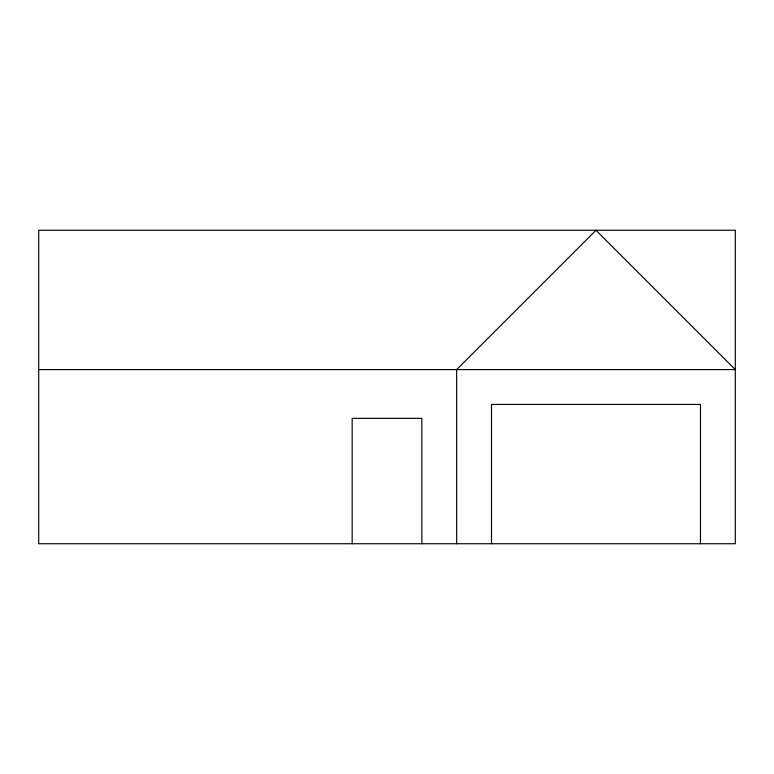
<?xml version="1.0" encoding="UTF-8"?>
<svg xmlns="http://www.w3.org/2000/svg" width="774" height="774" viewBox="0 0 774 774"><rect width="100%" height="100%" fill="white"/><g stroke="black" fill="none" stroke-linecap="round" stroke-linejoin="round"><path stroke-width="1.16" d="M38.7 369.585L735.3 369.585L595.98 230.265L456.66 369.585L456.66 543.735M700.47 543.735L700.47 404.415L491.49 404.415L491.49 543.735M421.83 543.735L421.83 418.347L352.17 418.347L352.17 543.735M735.3 230.265L38.7 230.265L38.7 543.735L735.3 543.735L735.3 230.265"/></g></svg>
